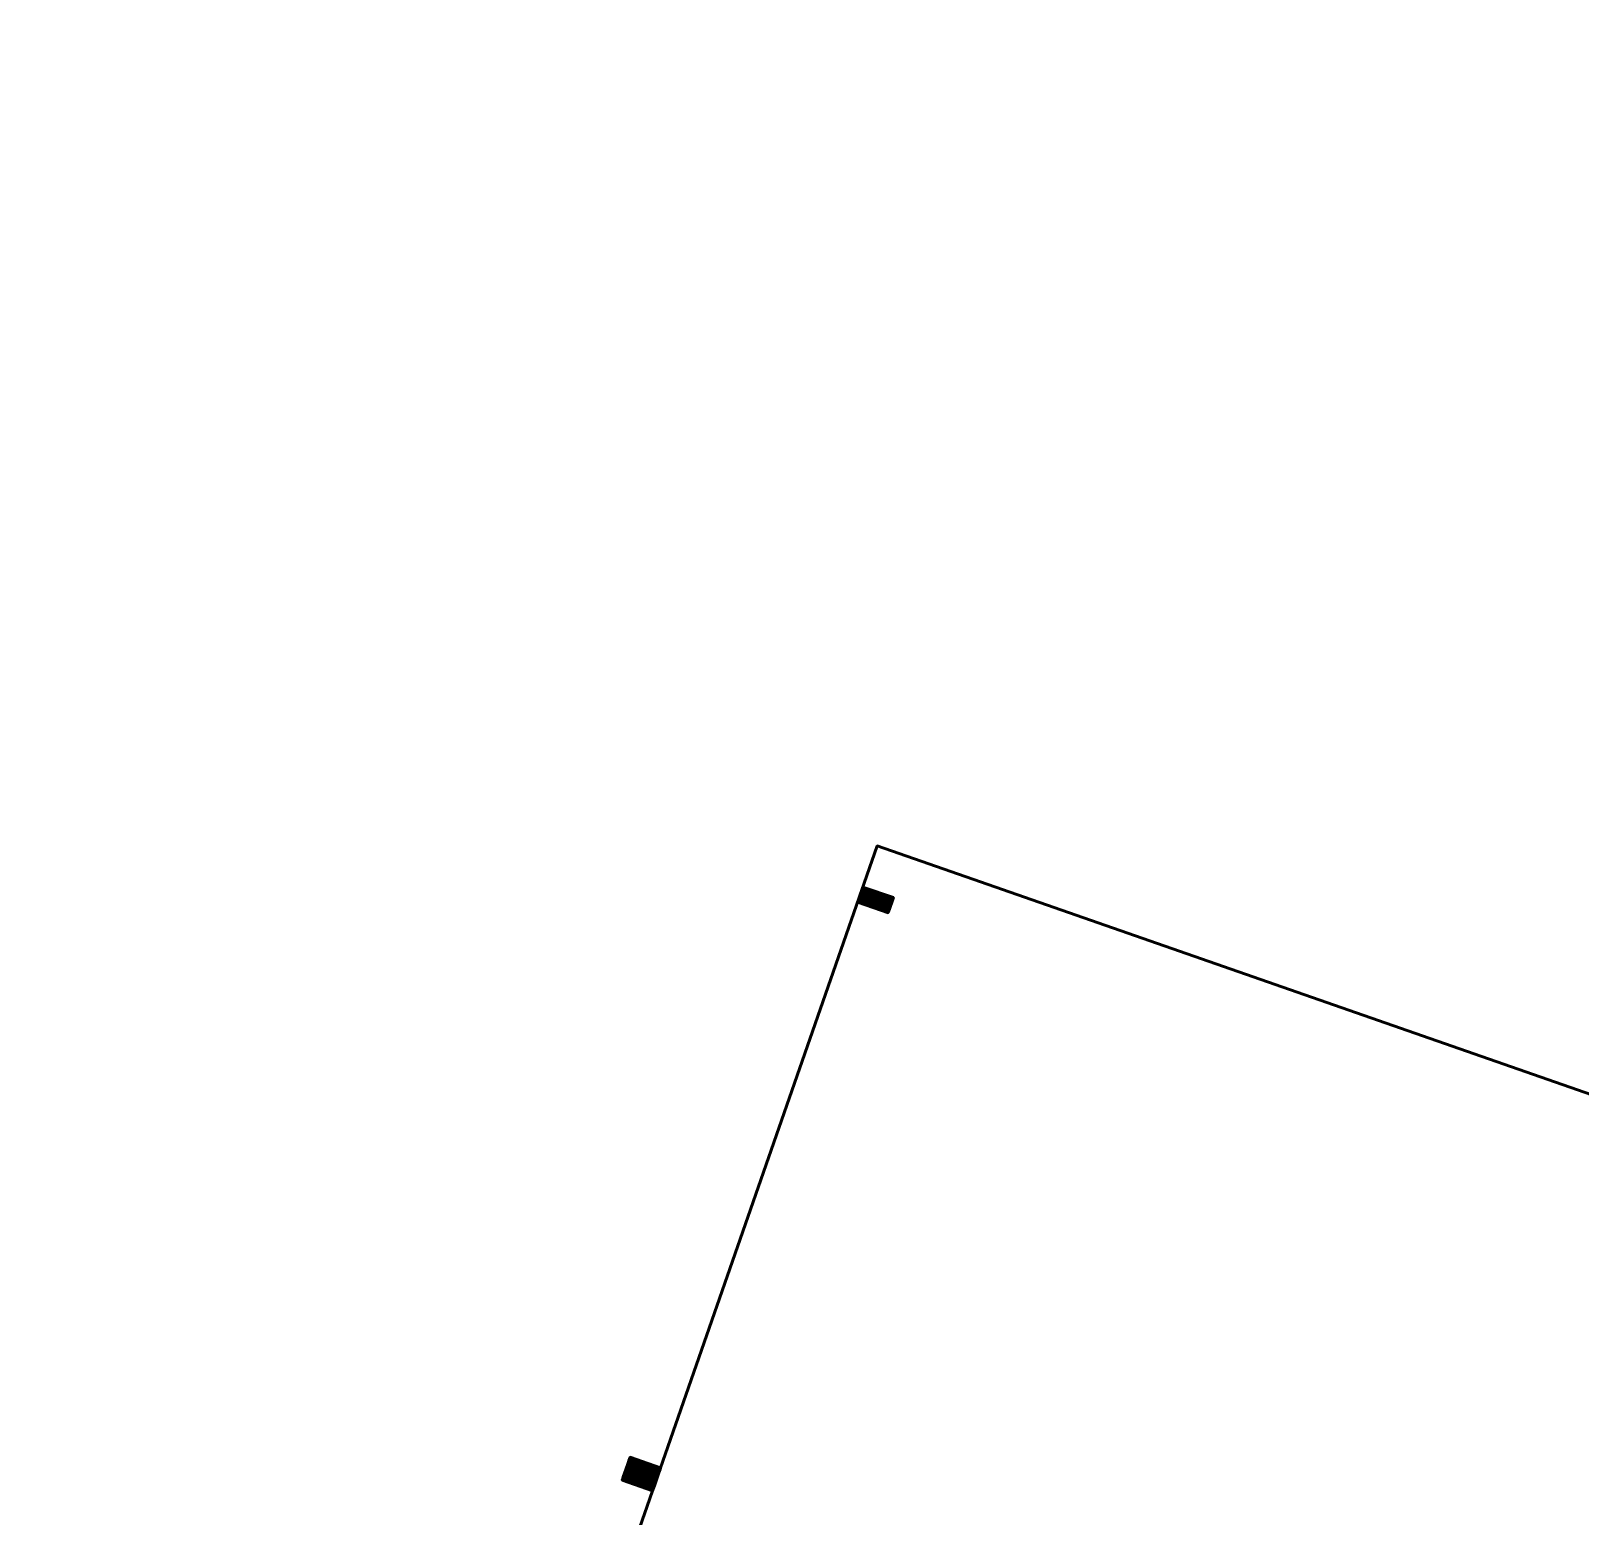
# Model space of a CAD drawing. Header units: inches. Extents: x -1654 to 1344, y -1538 to 36.
# Drawn here: x -564.23 to -516.17, y -1212.34 to -1166.26 of the extents above; entities that cross this region are included whole.
import ezdxf

# ---------------------------------------------------------------- set-up
doc = ezdxf.new("R2010")
doc.units = ezdxf.units.IN
doc.header["$MEASUREMENT"] = 0
doc.layers.add('M-EQPT', color=2, linetype='Continuous', lineweight=50)
doc.layers.add('M-HVAC-DUCT-SA', color=1, linetype='Continuous', lineweight=50)

# ---------------------------------------------------------------- blocks, each defined once
blk = doc.blocks.new('Heat Pump - Horizontal - Water Source - Heat Pump 4 Ton Horizontal-844842-_3D_')
at = {"layer": 'M-EQPT'}
mesh = blk.add_polyface(dxfattribs=at)
corners = [(31.1, -11.199, 9.65), (31.1, 11.199, 9.65), (-31.1, 11.199, 9.65), (-31.1, -11.199, 9.65)]
mesh.append_faces([[corners[k] for k in face] for face in [(3, 0, 1, 2)]])
mesh = blk.add_polyface(dxfattribs=at)
corners = [(31.1, -11.199, -9.65), (-31.1, -11.199, -9.65), (-31.1, 11.199, -9.65), (31.1, 11.199, -9.65)]
mesh.append_faces([[corners[k] for k in face] for face in [(1, 2, 3, 0)]])
mesh = blk.add_polyface(dxfattribs=at)
corners = [(31.1, 11.199, 9.65), (31.1, -11.199, 9.65), (31.1, -11.199, -9.65), (31.1, 11.199, -9.65)]
mesh.append_faces([[corners[k] for k in face] for face in [(0, 1, 2, 3)]])
mesh = blk.add_polyface(dxfattribs=at)
corners = [(31.1, 9.224, 0.35), (31.1, 9.237, 0.447), (31.1, 9.274, 0.537), (31.1, 9.334, 0.615), (31.1, 9.412, 0.674), (31.1, 9.502, 0.712), (31.1, 9.599, 0.725), (31.1, 9.696, 0.712), (31.1, 9.787, 0.674), (31.1, 9.864, 0.615), (31.1, 9.924, 0.537), (31.1, 9.961, 0.447), (31.1, 9.974, 0.35), (31.1, 9.961, 0.253), (31.1, 9.924, 0.162), (31.1, 9.864, 0.084), (31.1, 9.787, 0.025), (31.1, 9.696, -0.013), (31.1, 9.599, -0.025), (31.1, 9.502, -0.013), (31.1, 9.412, 0.025), (31.1, 9.334, 0.084), (31.1, 9.274, 0.162), (31.1, 9.237, 0.253)]
mesh.append_faces([[corners[k] for k in face] for face in [(3, 1, 2), (23, 21, 22)]], dxfattribs={"vtx0": -1})
mesh.append_faces([[corners[k] for k in face] for face in [(10, 1, 8, 9)]], dxfattribs={"vtx0": -1, "vtx1": -1})
mesh.append_faces([[corners[k] for k in face] for face in [(14, 1, 10, 13), (19, 1, 14)]], dxfattribs={"vtx0": -1, "vtx1": -1, "vtx2": -1})
mesh.append_faces([[corners[k] for k in face] for face in [(14, 17, 18, 19)]], dxfattribs={"vtx0": -1, "vtx3": -1})
mesh.append_faces([[corners[k] for k in face] for face in [(5, 6, 1)]], dxfattribs={"vtx1": -1, "vtx2": -1})
mesh.append_faces([[corners[k] for k in face] for face in [(15, 16, 17, 14)]], dxfattribs={"vtx2": -1})
mesh.append_faces([[corners[k] for k in face] for face in [(6, 7, 8, 1), (3, 4, 5, 1), (23, 0, 1, 21), (19, 20, 21, 1)]], dxfattribs={"vtx2": -1, "vtx3": -1})
mesh.append_faces([[corners[k] for k in face] for face in [(10, 11, 12, 13)]], dxfattribs={"vtx3": -1})
mesh = blk.add_polyface(dxfattribs=at)
corners = [(32.1, 9.974, 0.35), (32.1, 9.961, 0.253), (32.1, 9.924, 0.162), (32.1, 9.864, 0.084), (32.1, 9.787, 0.025), (32.1, 9.696, -0.013), (32.1, 9.599, -0.025), (32.1, 9.502, -0.013), (32.1, 9.412, 0.025), (32.1, 9.334, 0.084), (32.1, 9.274, 0.162), (32.1, 9.237, 0.253), (32.1, 9.224, 0.35), (31.1, 9.224, 0.35), (31.1, 9.237, 0.253), (31.1, 9.274, 0.162), (31.1, 9.334, 0.084), (31.1, 9.412, 0.025), (31.1, 9.502, -0.013), (31.1, 9.599, -0.025), (31.1, 9.696, -0.013), (31.1, 9.787, 0.025), (31.1, 9.864, 0.084), (31.1, 9.924, 0.162), (31.1, 9.961, 0.253), (31.1, 9.974, 0.35)]
mesh.append_faces([[corners[k] for k in face] for face in [(13, 14, 11, 12), (0, 1, 24, 25)]], dxfattribs={"vtx1": -1})
mesh.append_faces([[corners[k] for k in face] for face in [(14, 15, 10, 11), (16, 17, 8, 9), (15, 16, 9, 10), (17, 18, 7, 8), (6, 7, 18, 19), (19, 20, 5, 6), (20, 21, 4, 5), (22, 23, 2, 3), (21, 22, 3, 4), (23, 24, 1, 2)]], dxfattribs={"vtx1": -1, "vtx3": -1})
mesh = blk.add_polyface(dxfattribs=at)
corners = [(32.1, 9.224, 0.35), (32.1, 9.237, 0.447), (32.1, 9.274, 0.537), (32.1, 9.334, 0.615), (32.1, 9.412, 0.674), (32.1, 9.502, 0.712), (32.1, 9.599, 0.725), (32.1, 9.696, 0.712), (32.1, 9.787, 0.674), (32.1, 9.864, 0.615), (32.1, 9.924, 0.537), (32.1, 9.961, 0.447), (32.1, 9.974, 0.35), (31.1, 9.974, 0.35), (31.1, 9.961, 0.447), (31.1, 9.924, 0.537), (31.1, 9.864, 0.615), (31.1, 9.787, 0.674), (31.1, 9.696, 0.712), (31.1, 9.599, 0.725), (31.1, 9.502, 0.712), (31.1, 9.412, 0.674), (31.1, 9.334, 0.615), (31.1, 9.274, 0.537), (31.1, 9.237, 0.447), (31.1, 9.224, 0.35)]
mesh.append_faces([[corners[k] for k in face] for face in [(13, 14, 11, 12), (0, 1, 24, 25)]], dxfattribs={"vtx1": -1})
mesh.append_faces([[corners[k] for k in face] for face in [(14, 15, 10, 11), (16, 17, 8, 9), (15, 16, 9, 10), (17, 18, 7, 8), (6, 7, 18, 19), (19, 20, 5, 6), (20, 21, 4, 5), (22, 23, 2, 3), (21, 22, 3, 4), (23, 24, 1, 2)]], dxfattribs={"vtx1": -1, "vtx3": -1})
mesh = blk.add_polyface(dxfattribs=at)
corners = [(31.1, 9.224, -5.95), (31.1, 9.237, -5.853), (31.1, 9.274, -5.763), (31.1, 9.334, -5.685), (31.1, 9.412, -5.626), (31.1, 9.502, -5.588), (31.1, 9.599, -5.575), (31.1, 9.696, -5.588), (31.1, 9.787, -5.626), (31.1, 9.864, -5.685), (31.1, 9.924, -5.763), (31.1, 9.961, -5.853), (31.1, 9.974, -5.95), (31.1, 9.961, -6.047), (31.1, 9.924, -6.138), (31.1, 9.864, -6.216), (31.1, 9.787, -6.275), (31.1, 9.696, -6.313), (31.1, 9.599, -6.325), (31.1, 9.502, -6.313), (31.1, 9.412, -6.275), (31.1, 9.334, -6.216), (31.1, 9.274, -6.138), (31.1, 9.237, -6.047)]
mesh.append_faces([[corners[k] for k in face] for face in [(21, 19, 20)]], dxfattribs={"vtx0": -1})
mesh.append_faces([[corners[k] for k in face] for face in [(1, 8, 14, 19)]], dxfattribs={"vtx0": -1, "vtx1": -1, "vtx2": -1, "vtx3": -1})
mesh.append_faces([[corners[k] for k in face] for face in [(19, 21, 22, 23)]], dxfattribs={"vtx0": -1, "vtx3": -1})
mesh.append_faces([[corners[k] for k in face] for face in [(3, 4, 1, 2)]], dxfattribs={"vtx1": -1})
mesh.append_faces([[corners[k] for k in face] for face in [(14, 15, 19)]], dxfattribs={"vtx1": -1, "vtx2": -1})
mesh.append_faces([[corners[k] for k in face] for face in [(10, 11, 12), (17, 18, 19)]], dxfattribs={"vtx2": -1})
mesh.append_faces([[corners[k] for k in face] for face in [(6, 7, 8, 1), (8, 9, 10, 14), (4, 5, 6, 1), (23, 0, 1, 19), (12, 13, 14, 10), (15, 16, 17, 19)]], dxfattribs={"vtx2": -1, "vtx3": -1})
mesh = blk.add_polyface(dxfattribs=at)
corners = [(32.1, 9.974, -5.95), (32.1, 9.961, -6.047), (32.1, 9.924, -6.138), (32.1, 9.864, -6.216), (32.1, 9.787, -6.275), (32.1, 9.696, -6.313), (32.1, 9.599, -6.325), (32.1, 9.502, -6.313), (32.1, 9.412, -6.275), (32.1, 9.334, -6.216), (32.1, 9.274, -6.138), (32.1, 9.237, -6.047), (32.1, 9.224, -5.95), (31.1, 9.224, -5.95), (31.1, 9.237, -6.047), (31.1, 9.274, -6.138), (31.1, 9.334, -6.216), (31.1, 9.412, -6.275), (31.1, 9.502, -6.313), (31.1, 9.599, -6.325), (31.1, 9.696, -6.313), (31.1, 9.787, -6.275), (31.1, 9.864, -6.216), (31.1, 9.924, -6.138), (31.1, 9.961, -6.047), (31.1, 9.974, -5.95)]
mesh.append_faces([[corners[k] for k in face] for face in [(13, 14, 11, 12), (0, 1, 24, 25)]], dxfattribs={"vtx1": -1})
mesh.append_faces([[corners[k] for k in face] for face in [(14, 15, 10, 11), (16, 17, 8, 9), (15, 16, 9, 10), (17, 18, 7, 8), (6, 7, 18, 19), (19, 20, 5, 6), (20, 21, 4, 5), (22, 23, 2, 3), (21, 22, 3, 4), (23, 24, 1, 2)]], dxfattribs={"vtx1": -1, "vtx3": -1})
mesh = blk.add_polyface(dxfattribs=at)
corners = [(32.1, 9.224, -5.95), (32.1, 9.237, -5.853), (32.1, 9.274, -5.763), (32.1, 9.334, -5.685), (32.1, 9.412, -5.626), (32.1, 9.502, -5.588), (32.1, 9.599, -5.575), (32.1, 9.696, -5.588), (32.1, 9.787, -5.626), (32.1, 9.864, -5.685), (32.1, 9.924, -5.763), (32.1, 9.961, -5.853), (32.1, 9.974, -5.95), (31.1, 9.974, -5.95), (31.1, 9.961, -5.853), (31.1, 9.924, -5.763), (31.1, 9.864, -5.685), (31.1, 9.787, -5.626), (31.1, 9.696, -5.588), (31.1, 9.599, -5.575), (31.1, 9.502, -5.588), (31.1, 9.412, -5.626), (31.1, 9.334, -5.685), (31.1, 9.274, -5.763), (31.1, 9.237, -5.853), (31.1, 9.224, -5.95)]
mesh.append_faces([[corners[k] for k in face] for face in [(13, 14, 11, 12), (0, 1, 24, 25)]], dxfattribs={"vtx1": -1})
mesh.append_faces([[corners[k] for k in face] for face in [(14, 15, 10, 11), (16, 17, 8, 9), (15, 16, 9, 10), (17, 18, 7, 8), (6, 7, 18, 19), (19, 20, 5, 6), (20, 21, 4, 5), (22, 23, 2, 3), (21, 22, 3, 4), (23, 24, 1, 2)]], dxfattribs={"vtx1": -1, "vtx3": -1})
mesh = blk.add_polyface(dxfattribs=at)
corners = [(31.1, 9.349, 8.35), (31.1, 9.358, 8.414), (31.1, 9.383, 8.475), (31.1, 9.422, 8.526), (31.1, 9.474, 8.566), (31.1, 9.535, 8.591), (31.1, 9.599, 8.6), (31.1, 9.664, 8.591), (31.1, 9.724, 8.566), (31.1, 9.776, 8.526), (31.1, 9.816, 8.475), (31.1, 9.841, 8.414), (31.1, 9.849, 8.35), (31.1, 9.841, 8.285), (31.1, 9.816, 8.225), (31.1, 9.776, 8.173), (31.1, 9.724, 8.133), (31.1, 9.664, 8.108), (31.1, 9.599, 8.1), (31.1, 9.535, 8.108), (31.1, 9.474, 8.133), (31.1, 9.422, 8.173), (31.1, 9.383, 8.225), (31.1, 9.358, 8.285)]
mesh.append_faces([[corners[k] for k in face] for face in [(16, 14, 15), (19, 17, 18), (13, 11, 12)]], dxfattribs={"vtx0": -1})
mesh.append_faces([[corners[k] for k in face] for face in [(9, 13, 3, 8)]], dxfattribs={"vtx0": -1, "vtx1": -1, "vtx2": -1})
mesh.append_faces([[corners[k] for k in face] for face in [(16, 3, 13, 14), (21, 3, 16, 17)]], dxfattribs={"vtx0": -1, "vtx1": -1, "vtx3": -1})
mesh.append_faces([[corners[k] for k in face] for face in [(13, 9, 10, 11), (8, 3, 4, 5)]], dxfattribs={"vtx0": -1, "vtx3": -1})
mesh.append_faces([[corners[k] for k in face] for face in [(23, 0, 3, 22), (21, 22, 3)]], dxfattribs={"vtx1": -1, "vtx2": -1})
mesh.append_faces([[corners[k] for k in face] for face in [(1, 2, 3, 0)]], dxfattribs={"vtx2": -1})
mesh.append_faces([[corners[k] for k in face] for face in [(19, 20, 21, 17)]], dxfattribs={"vtx2": -1, "vtx3": -1})
mesh.append_faces([[corners[k] for k in face] for face in [(5, 6, 7, 8)]], dxfattribs={"vtx3": -1})
mesh = blk.add_polyface(dxfattribs=at)
corners = [(32.1, 9.849, 8.35), (32.1, 9.841, 8.285), (32.1, 9.816, 8.225), (32.1, 9.776, 8.173), (32.1, 9.724, 8.133), (32.1, 9.664, 8.108), (32.1, 9.599, 8.1), (32.1, 9.535, 8.108), (32.1, 9.474, 8.133), (32.1, 9.422, 8.173), (32.1, 9.383, 8.225), (32.1, 9.358, 8.285), (32.1, 9.349, 8.35), (31.1, 9.349, 8.35), (31.1, 9.358, 8.285), (31.1, 9.383, 8.225), (31.1, 9.422, 8.173), (31.1, 9.474, 8.133), (31.1, 9.535, 8.108), (31.1, 9.599, 8.1), (31.1, 9.664, 8.108), (31.1, 9.724, 8.133), (31.1, 9.776, 8.173), (31.1, 9.816, 8.225), (31.1, 9.841, 8.285), (31.1, 9.849, 8.35)]
mesh.append_faces([[corners[k] for k in face] for face in [(13, 14, 11, 12), (0, 1, 24, 25)]], dxfattribs={"vtx1": -1})
mesh.append_faces([[corners[k] for k in face] for face in [(14, 15, 10, 11), (16, 17, 8, 9), (15, 16, 9, 10), (17, 18, 7, 8), (6, 7, 18, 19), (19, 20, 5, 6), (20, 21, 4, 5), (22, 23, 2, 3), (21, 22, 3, 4), (23, 24, 1, 2)]], dxfattribs={"vtx1": -1, "vtx3": -1})
mesh = blk.add_polyface(dxfattribs=at)
corners = [(32.1, 9.349, 8.35), (32.1, 9.358, 8.414), (32.1, 9.383, 8.475), (32.1, 9.422, 8.526), (32.1, 9.474, 8.566), (32.1, 9.535, 8.591), (32.1, 9.599, 8.6), (32.1, 9.664, 8.591), (32.1, 9.724, 8.566), (32.1, 9.776, 8.526), (32.1, 9.816, 8.475), (32.1, 9.841, 8.414), (32.1, 9.849, 8.35), (31.1, 9.849, 8.35), (31.1, 9.841, 8.414), (31.1, 9.816, 8.475), (31.1, 9.776, 8.526), (31.1, 9.724, 8.566), (31.1, 9.664, 8.591), (31.1, 9.599, 8.6), (31.1, 9.535, 8.591), (31.1, 9.474, 8.566), (31.1, 9.422, 8.526), (31.1, 9.383, 8.475), (31.1, 9.358, 8.414), (31.1, 9.349, 8.35)]
mesh.append_faces([[corners[k] for k in face] for face in [(13, 14, 11, 12), (0, 1, 24, 25)]], dxfattribs={"vtx1": -1})
mesh.append_faces([[corners[k] for k in face] for face in [(14, 15, 10, 11), (16, 17, 8, 9), (15, 16, 9, 10), (17, 18, 7, 8), (6, 7, 18, 19), (19, 20, 5, 6), (20, 21, 4, 5), (22, 23, 2, 3), (21, 22, 3, 4), (23, 24, 1, 2)]], dxfattribs={"vtx1": -1, "vtx3": -1})
mesh = blk.add_polyface(dxfattribs=at)
corners = [(31.1, 9.349, 6.35), (31.1, 9.358, 6.414), (31.1, 9.383, 6.475), (31.1, 9.422, 6.526), (31.1, 9.474, 6.566), (31.1, 9.535, 6.591), (31.1, 9.599, 6.6), (31.1, 9.664, 6.591), (31.1, 9.724, 6.566), (31.1, 9.776, 6.526), (31.1, 9.816, 6.475), (31.1, 9.841, 6.414), (31.1, 9.849, 6.35), (31.1, 9.841, 6.285), (31.1, 9.816, 6.225), (31.1, 9.776, 6.173), (31.1, 9.724, 6.133), (31.1, 9.664, 6.108), (31.1, 9.599, 6.1), (31.1, 9.535, 6.108), (31.1, 9.474, 6.133), (31.1, 9.422, 6.173), (31.1, 9.383, 6.225), (31.1, 9.358, 6.285)]
mesh.append_faces([[corners[k] for k in face] for face in [(13, 10, 11, 12), (16, 14, 15), (19, 17, 18)]], dxfattribs={"vtx0": -1})
mesh.append_faces([[corners[k] for k in face] for face in [(13, 3, 9, 10), (16, 3, 13, 14), (21, 3, 16, 17)]], dxfattribs={"vtx0": -1, "vtx1": -1, "vtx3": -1})
mesh.append_faces([[corners[k] for k in face] for face in [(9, 3, 4)]], dxfattribs={"vtx0": -1, "vtx2": -1})
mesh.append_faces([[corners[k] for k in face] for face in [(23, 0, 3, 22), (21, 22, 3)]], dxfattribs={"vtx1": -1, "vtx2": -1})
mesh.append_faces([[corners[k] for k in face] for face in [(5, 6, 7, 4), (1, 2, 3, 0)]], dxfattribs={"vtx2": -1})
mesh.append_faces([[corners[k] for k in face] for face in [(7, 8, 9, 4), (19, 20, 21, 17)]], dxfattribs={"vtx2": -1, "vtx3": -1})
mesh = blk.add_polyface(dxfattribs=at)
corners = [(32.1, 9.849, 6.35), (32.1, 9.841, 6.285), (32.1, 9.816, 6.225), (32.1, 9.776, 6.173), (32.1, 9.724, 6.133), (32.1, 9.664, 6.108), (32.1, 9.599, 6.1), (32.1, 9.535, 6.108), (32.1, 9.474, 6.133), (32.1, 9.422, 6.173), (32.1, 9.383, 6.225), (32.1, 9.358, 6.285), (32.1, 9.349, 6.35), (31.1, 9.349, 6.35), (31.1, 9.358, 6.285), (31.1, 9.383, 6.225), (31.1, 9.422, 6.173), (31.1, 9.474, 6.133), (31.1, 9.535, 6.108), (31.1, 9.599, 6.1), (31.1, 9.664, 6.108), (31.1, 9.724, 6.133), (31.1, 9.776, 6.173), (31.1, 9.816, 6.225), (31.1, 9.841, 6.285), (31.1, 9.849, 6.35)]
mesh.append_faces([[corners[k] for k in face] for face in [(13, 14, 11, 12), (0, 1, 24, 25)]], dxfattribs={"vtx1": -1})
mesh.append_faces([[corners[k] for k in face] for face in [(14, 15, 10, 11), (16, 17, 8, 9), (15, 16, 9, 10), (17, 18, 7, 8), (6, 7, 18, 19), (19, 20, 5, 6), (20, 21, 4, 5), (22, 23, 2, 3), (21, 22, 3, 4), (23, 24, 1, 2)]], dxfattribs={"vtx1": -1, "vtx3": -1})
mesh = blk.add_polyface(dxfattribs=at)
corners = [(32.1, 9.349, 6.35), (32.1, 9.358, 6.414), (32.1, 9.383, 6.475), (32.1, 9.422, 6.526), (32.1, 9.474, 6.566), (32.1, 9.535, 6.591), (32.1, 9.599, 6.6), (32.1, 9.664, 6.591), (32.1, 9.724, 6.566), (32.1, 9.776, 6.526), (32.1, 9.816, 6.475), (32.1, 9.841, 6.414), (32.1, 9.849, 6.35), (31.1, 9.849, 6.35), (31.1, 9.841, 6.414), (31.1, 9.816, 6.475), (31.1, 9.776, 6.526), (31.1, 9.724, 6.566), (31.1, 9.664, 6.591), (31.1, 9.599, 6.6), (31.1, 9.535, 6.591), (31.1, 9.474, 6.566), (31.1, 9.422, 6.526), (31.1, 9.383, 6.475), (31.1, 9.358, 6.414), (31.1, 9.349, 6.35)]
mesh.append_faces([[corners[k] for k in face] for face in [(13, 14, 11, 12), (0, 1, 24, 25)]], dxfattribs={"vtx1": -1})
mesh.append_faces([[corners[k] for k in face] for face in [(14, 15, 10, 11), (16, 17, 8, 9), (15, 16, 9, 10), (17, 18, 7, 8), (6, 7, 18, 19), (19, 20, 5, 6), (20, 21, 4, 5), (22, 23, 2, 3), (21, 22, 3, 4), (23, 24, 1, 2)]], dxfattribs={"vtx1": -1, "vtx3": -1})
mesh = blk.add_polyface(dxfattribs=at)
corners = [(32.1, 9.224, 0.35), (32.1, 9.237, 0.253), (32.1, 9.274, 0.162), (32.1, 9.334, 0.084), (32.1, 9.412, 0.025), (32.1, 9.502, -0.013), (32.1, 9.599, -0.025), (32.1, 9.696, -0.013), (32.1, 9.787, 0.025), (32.1, 9.864, 0.084), (32.1, 9.924, 0.162), (32.1, 9.961, 0.253), (32.1, 9.974, 0.35), (32.1, 9.961, 0.447), (32.1, 9.924, 0.537), (32.1, 9.864, 0.615), (32.1, 9.787, 0.674), (32.1, 9.696, 0.712), (32.1, 9.599, 0.725), (32.1, 9.502, 0.712), (32.1, 9.412, 0.674), (32.1, 9.334, 0.615), (32.1, 9.274, 0.537), (32.1, 9.237, 0.447)]
mesh.append_faces([[corners[k] for k in face] for face in [(23, 21, 22), (14, 12, 13)]], dxfattribs={"vtx0": -1})
mesh.append_faces([[corners[k] for k in face] for face in [(10, 14, 23)]], dxfattribs={"vtx0": -1, "vtx1": -1, "vtx2": -1})
mesh.append_faces([[corners[k] for k in face] for face in [(5, 7, 10, 23)]], dxfattribs={"vtx0": -1, "vtx1": -1, "vtx2": -1, "vtx3": -1})
mesh.append_faces([[corners[k] for k in face] for face in [(14, 10, 11, 12)]], dxfattribs={"vtx0": -1, "vtx3": -1})
mesh.append_faces([[corners[k] for k in face] for face in [(0, 1, 23)]], dxfattribs={"vtx1": -1})
mesh.append_faces([[corners[k] for k in face] for face in [(18, 19, 23)]], dxfattribs={"vtx1": -1, "vtx2": -1})
mesh.append_faces([[corners[k] for k in face] for face in [(5, 6, 7)]], dxfattribs={"vtx2": -1})
mesh.append_faces([[corners[k] for k in face] for face in [(3, 4, 5, 23), (1, 2, 3, 23), (14, 15, 16, 23), (16, 17, 18, 23), (19, 20, 21, 23)]], dxfattribs={"vtx2": -1, "vtx3": -1})
mesh.append_faces([[corners[k] for k in face] for face in [(7, 8, 9, 10)]], dxfattribs={"vtx3": -1})
mesh = blk.add_polyface(dxfattribs=at)
corners = [(32.1, 9.224, -5.95), (32.1, 9.237, -6.047), (32.1, 9.274, -6.138), (32.1, 9.334, -6.216), (32.1, 9.412, -6.275), (32.1, 9.502, -6.313), (32.1, 9.599, -6.325), (32.1, 9.696, -6.313), (32.1, 9.787, -6.275), (32.1, 9.864, -6.216), (32.1, 9.924, -6.138), (32.1, 9.961, -6.047), (32.1, 9.974, -5.95), (32.1, 9.961, -5.853), (32.1, 9.924, -5.763), (32.1, 9.864, -5.685), (32.1, 9.787, -5.626), (32.1, 9.696, -5.588), (32.1, 9.599, -5.575), (32.1, 9.502, -5.588), (32.1, 9.412, -5.626), (32.1, 9.334, -5.685), (32.1, 9.274, -5.763), (32.1, 9.237, -5.853)]
mesh.append_faces([[corners[k] for k in face] for face in [(14, 12, 13)]], dxfattribs={"vtx0": -1})
mesh.append_faces([[corners[k] for k in face] for face in [(16, 10, 14, 15), (20, 23, 18, 19)]], dxfattribs={"vtx0": -1, "vtx1": -1})
mesh.append_faces([[corners[k] for k in face] for face in [(16, 23, 10)]], dxfattribs={"vtx0": -1, "vtx1": -1, "vtx2": -1})
mesh.append_faces([[corners[k] for k in face] for face in [(5, 9, 10, 23)]], dxfattribs={"vtx0": -1, "vtx2": -1, "vtx3": -1})
mesh.append_faces([[corners[k] for k in face] for face in [(0, 1, 23)]], dxfattribs={"vtx1": -1})
mesh.append_faces([[corners[k] for k in face] for face in [(1, 2, 5, 23)]], dxfattribs={"vtx1": -1, "vtx2": -1, "vtx3": -1})
mesh.append_faces([[corners[k] for k in face] for face in [(3, 4, 5, 2), (5, 6, 7), (21, 22, 23, 20)]], dxfattribs={"vtx2": -1})
mesh.append_faces([[corners[k] for k in face] for face in [(7, 8, 9, 5), (10, 11, 12, 14), (16, 17, 18, 23)]], dxfattribs={"vtx2": -1, "vtx3": -1})
mesh = blk.add_polyface(dxfattribs=at)
corners = [(32.1, 9.349, 8.35), (32.1, 9.358, 8.285), (32.1, 9.383, 8.225), (32.1, 9.422, 8.173), (32.1, 9.474, 8.133), (32.1, 9.535, 8.108), (32.1, 9.599, 8.1), (32.1, 9.664, 8.108), (32.1, 9.724, 8.133), (32.1, 9.776, 8.173), (32.1, 9.816, 8.225), (32.1, 9.841, 8.285), (32.1, 9.849, 8.35), (32.1, 9.841, 8.414), (32.1, 9.816, 8.475), (32.1, 9.776, 8.526), (32.1, 9.724, 8.566), (32.1, 9.664, 8.591), (32.1, 9.599, 8.6), (32.1, 9.535, 8.591), (32.1, 9.474, 8.566), (32.1, 9.422, 8.526), (32.1, 9.383, 8.475), (32.1, 9.358, 8.414)]
mesh.append_faces([[corners[k] for k in face] for face in [(21, 8, 11, 15)]], dxfattribs={"vtx0": -1, "vtx1": -1, "vtx2": -1, "vtx3": -1})
mesh.append_faces([[corners[k] for k in face] for face in [(21, 0, 1), (15, 20, 21)]], dxfattribs={"vtx0": -1, "vtx2": -1})
mesh.append_faces([[corners[k] for k in face] for face in [(3, 7, 8, 21)]], dxfattribs={"vtx0": -1, "vtx2": -1, "vtx3": -1})
mesh.append_faces([[corners[k] for k in face] for face in [(2, 3, 21, 1), (14, 15, 11, 13), (16, 17, 20, 15)]], dxfattribs={"vtx1": -1, "vtx2": -1})
mesh.append_faces([[corners[k] for k in face] for face in [(5, 6, 7), (11, 12, 13)]], dxfattribs={"vtx2": -1})
mesh.append_faces([[corners[k] for k in face] for face in [(3, 4, 5, 7)]], dxfattribs={"vtx2": -1, "vtx3": -1})
mesh.append_faces([[corners[k] for k in face] for face in [(8, 9, 10, 11), (17, 18, 19, 20), (21, 22, 23, 0)]], dxfattribs={"vtx3": -1})
mesh = blk.add_polyface(dxfattribs=at)
corners = [(32.1, 9.349, 6.35), (32.1, 9.358, 6.285), (32.1, 9.383, 6.225), (32.1, 9.422, 6.173), (32.1, 9.474, 6.133), (32.1, 9.535, 6.108), (32.1, 9.599, 6.1), (32.1, 9.664, 6.108), (32.1, 9.724, 6.133), (32.1, 9.776, 6.173), (32.1, 9.816, 6.225), (32.1, 9.841, 6.285), (32.1, 9.849, 6.35), (32.1, 9.841, 6.414), (32.1, 9.816, 6.475), (32.1, 9.776, 6.526), (32.1, 9.724, 6.566), (32.1, 9.664, 6.591), (32.1, 9.599, 6.6), (32.1, 9.535, 6.591), (32.1, 9.474, 6.566), (32.1, 9.422, 6.526), (32.1, 9.383, 6.475), (32.1, 9.358, 6.414)]
mesh.append_faces([[corners[k] for k in face] for face in [(17, 20, 15, 16)]], dxfattribs={"vtx0": -1, "vtx1": -1})
mesh.append_faces([[corners[k] for k in face] for face in [(21, 8, 11, 15)]], dxfattribs={"vtx0": -1, "vtx1": -1, "vtx2": -1, "vtx3": -1})
mesh.append_faces([[corners[k] for k in face] for face in [(21, 0, 1), (15, 20, 21)]], dxfattribs={"vtx0": -1, "vtx2": -1})
mesh.append_faces([[corners[k] for k in face] for face in [(3, 7, 8, 21)]], dxfattribs={"vtx0": -1, "vtx2": -1, "vtx3": -1})
mesh.append_faces([[corners[k] for k in face] for face in [(2, 3, 21, 1), (14, 15, 11, 13)]], dxfattribs={"vtx1": -1, "vtx2": -1})
mesh.append_faces([[corners[k] for k in face] for face in [(5, 6, 7), (11, 12, 13)]], dxfattribs={"vtx2": -1})
mesh.append_faces([[corners[k] for k in face] for face in [(3, 4, 5, 7)]], dxfattribs={"vtx2": -1, "vtx3": -1})
mesh.append_faces([[corners[k] for k in face] for face in [(8, 9, 10, 11), (17, 18, 19, 20), (21, 22, 23, 0)]], dxfattribs={"vtx3": -1})
mesh = blk.add_polyface(dxfattribs=at)
corners = [(30.1, -9.849, 2.969), (30.1, -9.841, 3.034), (30.1, -9.816, 3.094), (30.1, -9.776, 3.146), (30.1, -9.724, 3.186), (30.1, -9.664, 3.211), (30.1, -9.599, 3.219), (30.1, -9.535, 3.211), (30.1, -9.474, 3.186), (30.1, -9.422, 3.146), (30.1, -9.383, 3.094), (30.1, -9.358, 3.034), (30.1, -9.349, 2.969), (30.1, -9.358, 2.905), (30.1, -9.383, 2.844), (30.1, -9.422, 2.793), (30.1, -9.474, 2.753), (30.1, -9.535, 2.728), (30.1, -9.599, 2.719), (30.1, -9.664, 2.728), (30.1, -9.724, 2.753), (30.1, -9.776, 2.793), (30.1, -9.816, 2.844), (30.1, -9.841, 2.905)]
mesh.append_faces([[corners[k] for k in face] for face in [(9, 7, 8), (6, 3, 4, 5), (13, 10, 11, 12), (16, 14, 15), (21, 19, 20)]], dxfattribs={"vtx0": -1})
mesh.append_faces([[corners[k] for k in face] for face in [(23, 3, 22)]], dxfattribs={"vtx0": -1, "vtx1": -1})
mesh.append_faces([[corners[k] for k in face] for face in [(10, 13, 7, 9), (22, 7, 13, 21)]], dxfattribs={"vtx0": -1, "vtx1": -1, "vtx2": -1})
mesh.append_faces([[corners[k] for k in face] for face in [(13, 17, 19, 21)]], dxfattribs={"vtx0": -1, "vtx1": -1, "vtx2": -1, "vtx3": -1})
mesh.append_faces([[corners[k] for k in face] for face in [(3, 6, 7, 22)]], dxfattribs={"vtx0": -1, "vtx2": -1, "vtx3": -1})
mesh.append_faces([[corners[k] for k in face] for face in [(0, 1, 23), (18, 19, 17)]], dxfattribs={"vtx1": -1})
mesh.append_faces([[corners[k] for k in face] for face in [(13, 14, 16, 17)]], dxfattribs={"vtx1": -1, "vtx3": -1})
mesh.append_faces([[corners[k] for k in face] for face in [(1, 2, 3, 23)]], dxfattribs={"vtx2": -1, "vtx3": -1})
mesh = blk.add_polyface(dxfattribs=at)
corners = [(31.1, -9.349, 2.969), (31.1, -9.358, 2.905), (31.1, -9.383, 2.844), (31.1, -9.422, 2.793), (31.1, -9.474, 2.753), (31.1, -9.535, 2.728), (31.1, -9.599, 2.719), (31.1, -9.664, 2.728), (31.1, -9.724, 2.753), (31.1, -9.776, 2.793), (31.1, -9.816, 2.844), (31.1, -9.841, 2.905), (31.1, -9.849, 2.969), (30.1, -9.849, 2.969), (30.1, -9.841, 2.905), (30.1, -9.816, 2.844), (30.1, -9.776, 2.793), (30.1, -9.724, 2.753), (30.1, -9.664, 2.728), (30.1, -9.599, 2.719), (30.1, -9.535, 2.728), (30.1, -9.474, 2.753), (30.1, -9.422, 2.793), (30.1, -9.383, 2.844), (30.1, -9.358, 2.905), (30.1, -9.349, 2.969)]
mesh.append_faces([[corners[k] for k in face] for face in [(13, 14, 11, 12), (0, 1, 24, 25)]], dxfattribs={"vtx1": -1})
mesh.append_faces([[corners[k] for k in face] for face in [(14, 15, 10, 11), (16, 17, 8, 9), (15, 16, 9, 10), (17, 18, 7, 8), (6, 7, 18, 19), (19, 20, 5, 6), (20, 21, 4, 5), (22, 23, 2, 3), (21, 22, 3, 4), (23, 24, 1, 2)]], dxfattribs={"vtx1": -1, "vtx3": -1})
mesh = blk.add_polyface(dxfattribs=at)
corners = [(31.1, -9.849, 2.969), (31.1, -9.841, 3.034), (31.1, -9.816, 3.094), (31.1, -9.776, 3.146), (31.1, -9.724, 3.186), (31.1, -9.664, 3.211), (31.1, -9.599, 3.219), (31.1, -9.535, 3.211), (31.1, -9.474, 3.186), (31.1, -9.422, 3.146), (31.1, -9.383, 3.094), (31.1, -9.358, 3.034), (31.1, -9.349, 2.969), (30.1, -9.349, 2.969), (30.1, -9.358, 3.034), (30.1, -9.383, 3.094), (30.1, -9.422, 3.146), (30.1, -9.474, 3.186), (30.1, -9.535, 3.211), (30.1, -9.599, 3.219), (30.1, -9.664, 3.211), (30.1, -9.724, 3.186), (30.1, -9.776, 3.146), (30.1, -9.816, 3.094), (30.1, -9.841, 3.034), (30.1, -9.849, 2.969)]
mesh.append_faces([[corners[k] for k in face] for face in [(13, 14, 11, 12), (0, 1, 24, 25)]], dxfattribs={"vtx1": -1})
mesh.append_faces([[corners[k] for k in face] for face in [(14, 15, 10, 11), (16, 17, 8, 9), (15, 16, 9, 10), (17, 18, 7, 8), (6, 7, 18, 19), (19, 20, 5, 6), (20, 21, 4, 5), (22, 23, 2, 3), (21, 22, 3, 4), (23, 24, 1, 2)]], dxfattribs={"vtx1": -1, "vtx3": -1})
mesh = blk.add_polyface(dxfattribs=at)
corners = [(30.1, -9.849, 7.033), (30.1, -9.841, 7.098), (30.1, -9.816, 7.158), (30.1, -9.776, 7.21), (30.1, -9.724, 7.25), (30.1, -9.664, 7.275), (30.1, -9.599, 7.283), (30.1, -9.535, 7.275), (30.1, -9.474, 7.25), (30.1, -9.422, 7.21), (30.1, -9.383, 7.158), (30.1, -9.358, 7.098), (30.1, -9.349, 7.033), (30.1, -9.358, 6.969), (30.1, -9.383, 6.908), (30.1, -9.422, 6.857), (30.1, -9.474, 6.817), (30.1, -9.535, 6.792), (30.1, -9.599, 6.783), (30.1, -9.664, 6.792), (30.1, -9.724, 6.817), (30.1, -9.776, 6.857), (30.1, -9.816, 6.908), (30.1, -9.841, 6.969)]
mesh.append_faces([[corners[k] for k in face] for face in [(10, 8, 9), (13, 10, 11, 12), (16, 14, 15), (19, 17, 18)]], dxfattribs={"vtx0": -1})
mesh.append_faces([[corners[k] for k in face] for face in [(4, 10, 13, 3)]], dxfattribs={"vtx0": -1, "vtx1": -1, "vtx2": -1})
mesh.append_faces([[corners[k] for k in face] for face in [(16, 3, 13, 14), (21, 3, 16, 17)]], dxfattribs={"vtx0": -1, "vtx1": -1, "vtx3": -1})
mesh.append_faces([[corners[k] for k in face] for face in [(23, 0, 3, 22), (21, 22, 3)]], dxfattribs={"vtx1": -1, "vtx2": -1})
mesh.append_faces([[corners[k] for k in face] for face in [(7, 8, 10, 4)]], dxfattribs={"vtx1": -1, "vtx2": -1, "vtx3": -1})
mesh.append_faces([[corners[k] for k in face] for face in [(5, 6, 7, 4), (1, 2, 3, 0)]], dxfattribs={"vtx2": -1})
mesh.append_faces([[corners[k] for k in face] for face in [(19, 20, 21, 17)]], dxfattribs={"vtx2": -1, "vtx3": -1})
mesh = blk.add_polyface(dxfattribs=at)
corners = [(31.1, -9.349, 7.033), (31.1, -9.358, 6.969), (31.1, -9.383, 6.908), (31.1, -9.422, 6.857), (31.1, -9.474, 6.817), (31.1, -9.535, 6.792), (31.1, -9.599, 6.783), (31.1, -9.664, 6.792), (31.1, -9.724, 6.817), (31.1, -9.776, 6.857), (31.1, -9.816, 6.908), (31.1, -9.841, 6.969), (31.1, -9.849, 7.033), (30.1, -9.849, 7.033), (30.1, -9.841, 6.969), (30.1, -9.816, 6.908), (30.1, -9.776, 6.857), (30.1, -9.724, 6.817), (30.1, -9.664, 6.792), (30.1, -9.599, 6.783), (30.1, -9.535, 6.792), (30.1, -9.474, 6.817), (30.1, -9.422, 6.857), (30.1, -9.383, 6.908), (30.1, -9.358, 6.969), (30.1, -9.349, 7.033)]
mesh.append_faces([[corners[k] for k in face] for face in [(13, 14, 11, 12), (0, 1, 24, 25)]], dxfattribs={"vtx1": -1})
mesh.append_faces([[corners[k] for k in face] for face in [(14, 15, 10, 11), (16, 17, 8, 9), (15, 16, 9, 10), (17, 18, 7, 8), (6, 7, 18, 19), (19, 20, 5, 6), (20, 21, 4, 5), (22, 23, 2, 3), (21, 22, 3, 4), (23, 24, 1, 2)]], dxfattribs={"vtx1": -1, "vtx3": -1})
mesh = blk.add_polyface(dxfattribs=at)
corners = [(31.1, -9.849, 7.033), (31.1, -9.841, 7.098), (31.1, -9.816, 7.158), (31.1, -9.776, 7.21), (31.1, -9.724, 7.25), (31.1, -9.664, 7.275), (31.1, -9.599, 7.283), (31.1, -9.535, 7.275), (31.1, -9.474, 7.25), (31.1, -9.422, 7.21), (31.1, -9.383, 7.158), (31.1, -9.358, 7.098), (31.1, -9.349, 7.033), (30.1, -9.349, 7.033), (30.1, -9.358, 7.098), (30.1, -9.383, 7.158), (30.1, -9.422, 7.21), (30.1, -9.474, 7.25), (30.1, -9.535, 7.275), (30.1, -9.599, 7.283), (30.1, -9.664, 7.275), (30.1, -9.724, 7.25), (30.1, -9.776, 7.21), (30.1, -9.816, 7.158), (30.1, -9.841, 7.098), (30.1, -9.849, 7.033)]
mesh.append_faces([[corners[k] for k in face] for face in [(13, 14, 11, 12), (0, 1, 24, 25)]], dxfattribs={"vtx1": -1})
mesh.append_faces([[corners[k] for k in face] for face in [(14, 15, 10, 11), (16, 17, 8, 9), (15, 16, 9, 10), (17, 18, 7, 8), (6, 7, 18, 19), (19, 20, 5, 6), (20, 21, 4, 5), (22, 23, 2, 3), (21, 22, 3, 4), (23, 24, 1, 2)]], dxfattribs={"vtx1": -1, "vtx3": -1})
mesh = blk.add_polyface(dxfattribs=at)
corners = [(31.1, -9.849, 2.969), (31.1, -9.841, 2.905), (31.1, -9.816, 2.844), (31.1, -9.776, 2.793), (31.1, -9.724, 2.753), (31.1, -9.664, 2.728), (31.1, -9.599, 2.719), (31.1, -9.535, 2.728), (31.1, -9.474, 2.753), (31.1, -9.422, 2.793), (31.1, -9.383, 2.844), (31.1, -9.358, 2.905), (31.1, -9.349, 2.969), (31.1, -9.358, 3.034), (31.1, -9.383, 3.094), (31.1, -9.422, 3.146), (31.1, -9.474, 3.186), (31.1, -9.535, 3.211), (31.1, -9.599, 3.219), (31.1, -9.664, 3.211), (31.1, -9.724, 3.186), (31.1, -9.776, 3.146), (31.1, -9.816, 3.094), (31.1, -9.841, 3.034)]
mesh.append_faces([[corners[k] for k in face] for face in [(5, 3, 4), (17, 15, 16), (23, 21, 22)]], dxfattribs={"vtx0": -1})
mesh.append_faces([[corners[k] for k in face] for face in [(11, 17, 2, 3), (17, 11, 14, 15)]], dxfattribs={"vtx0": -1, "vtx1": -1, "vtx3": -1})
mesh.append_faces([[corners[k] for k in face] for face in [(21, 17, 18, 20)]], dxfattribs={"vtx0": -1, "vtx2": -1})
mesh.append_faces([[corners[k] for k in face] for face in [(21, 1, 2, 17)]], dxfattribs={"vtx0": -1, "vtx2": -1, "vtx3": -1})
mesh.append_faces([[corners[k] for k in face] for face in [(7, 8, 11, 3)]], dxfattribs={"vtx1": -1, "vtx2": -1, "vtx3": -1})
mesh.append_faces([[corners[k] for k in face] for face in [(18, 19, 20)]], dxfattribs={"vtx2": -1})
mesh.append_faces([[corners[k] for k in face] for face in [(5, 6, 7, 3), (23, 0, 1, 21)]], dxfattribs={"vtx2": -1, "vtx3": -1})
mesh.append_faces([[corners[k] for k in face] for face in [(8, 9, 10, 11), (11, 12, 13, 14)]], dxfattribs={"vtx3": -1})
mesh = blk.add_polyface(dxfattribs=at)
corners = [(31.1, -9.849, 7.033), (31.1, -9.841, 6.969), (31.1, -9.816, 6.908), (31.1, -9.776, 6.857), (31.1, -9.724, 6.817), (31.1, -9.664, 6.792), (31.1, -9.599, 6.783), (31.1, -9.535, 6.792), (31.1, -9.474, 6.817), (31.1, -9.422, 6.857), (31.1, -9.383, 6.908), (31.1, -9.358, 6.969), (31.1, -9.349, 7.033), (31.1, -9.358, 7.098), (31.1, -9.383, 7.158), (31.1, -9.422, 7.21), (31.1, -9.474, 7.25), (31.1, -9.535, 7.275), (31.1, -9.599, 7.283), (31.1, -9.664, 7.275), (31.1, -9.724, 7.25), (31.1, -9.776, 7.21), (31.1, -9.816, 7.158), (31.1, -9.841, 7.098)]
mesh.append_faces([[corners[k] for k in face] for face in [(21, 8, 11, 20)]], dxfattribs={"vtx0": -1, "vtx1": -1, "vtx2": -1})
mesh.append_faces([[corners[k] for k in face] for face in [(20, 11, 14, 17)]], dxfattribs={"vtx0": -1, "vtx1": -1, "vtx2": -1, "vtx3": -1})
mesh.append_faces([[corners[k] for k in face] for face in [(21, 0, 1)]], dxfattribs={"vtx0": -1, "vtx2": -1})
mesh.append_faces([[corners[k] for k in face] for face in [(3, 7, 8, 21)]], dxfattribs={"vtx0": -1, "vtx2": -1, "vtx3": -1})
mesh.append_faces([[corners[k] for k in face] for face in [(2, 3, 21, 1)]], dxfattribs={"vtx1": -1, "vtx2": -1})
mesh.append_faces([[corners[k] for k in face] for face in [(5, 6, 7)]], dxfattribs={"vtx2": -1})
mesh.append_faces([[corners[k] for k in face] for face in [(3, 4, 5, 7)]], dxfattribs={"vtx2": -1, "vtx3": -1})
mesh.append_faces([[corners[k] for k in face] for face in [(8, 9, 10, 11), (11, 12, 13, 14), (14, 15, 16, 17), (17, 18, 19, 20), (21, 22, 23, 0)]], dxfattribs={"vtx3": -1})
mesh = blk.add_polyface(dxfattribs=at)
corners = [(31.1, -11.199, 9.65), (-31.1, -11.199, 9.65), (-31.1, -11.199, -9.65), (31.1, -11.199, -9.65)]
mesh.append_faces([[corners[k] for k in face] for face in [(0, 1, 2, 3)]])

msp = doc.modelspace()

# ---------------------------------------------------------------- block references
at = {"layer": 'M-EQPT', "rotation": 160.7901312840832}
msp.add_blockref('Heat Pump - Horizontal - Water Source - Heat Pump 4 Ton Horizontal-844842-_3D_', (-512.303, -1212.338, 1332), dxfattribs=at)

# ---------------------------------------------------------------- meshes
at = {"layer": 'M-HVAC-DUCT-SA', "color": 8}
mesh = msp.add_polyface(dxfattribs=at)
corners = [(-560.937, -1120.919, 1332), (-560.993, -1121.08, 1333.294), (-561.158, -1121.552, 1334.5), (-561.419, -1122.302, 1335.536), (-561.76, -1123.28, 1336.33), (-562.157, -1124.419, 1336.83), (-562.583, -1125.641, 1337), (-203.741, -1250.672, 1337), (-203.315, -1249.45, 1336.83), (-202.919, -1248.311, 1336.33), (-202.578, -1247.333, 1335.536), (-202.316, -1246.583, 1334.5), (-202.152, -1246.111, 1333.294), (-202.096, -1245.95, 1332)]
mesh.append_faces([[corners[k] for k in face] for face in [(7, 8, 5, 6)]], dxfattribs={"vtx1": -1, "color": 8})
mesh.append_faces([[corners[k] for k in face] for face in [(8, 9, 4, 5), (3, 4, 9, 10), (11, 12, 1, 2), (2, 3, 10, 11)]], dxfattribs={"vtx1": -1, "vtx3": -1, "color": 8})
mesh.append_faces([[corners[k] for k in face] for face in [(12, 13, 0, 1)]], dxfattribs={"vtx3": -1, "color": 8})
mesh = msp.add_polyface(dxfattribs=at)
corners = [(-562.583, -1125.641, 1327), (-562.157, -1124.419, 1327.17), (-561.76, -1123.28, 1327.67), (-561.419, -1122.302, 1328.464), (-561.158, -1121.552, 1329.5), (-560.993, -1121.08, 1330.706), (-560.937, -1120.919, 1332), (-202.096, -1245.95, 1332), (-202.152, -1246.111, 1330.706), (-202.316, -1246.583, 1329.5), (-202.578, -1247.333, 1328.464), (-202.919, -1248.311, 1327.67), (-203.315, -1249.45, 1327.17), (-203.741, -1250.672, 1327)]
mesh.append_faces([[corners[k] for k in face] for face in [(7, 8, 5, 6)]], dxfattribs={"vtx1": -1, "color": 8})
mesh.append_faces([[corners[k] for k in face] for face in [(8, 9, 4, 5), (3, 4, 9, 10), (11, 12, 1, 2), (2, 3, 10, 11)]], dxfattribs={"vtx1": -1, "vtx3": -1, "color": 8})
mesh.append_faces([[corners[k] for k in face] for face in [(12, 13, 0, 1)]], dxfattribs={"vtx3": -1, "color": 8})
mesh = msp.add_polyface(dxfattribs=at)
corners = [(-562.583, -1125.641, 1337), (-563.008, -1126.863, 1336.83), (-563.405, -1128.002, 1336.33), (-563.746, -1128.98, 1335.536), (-564.007, -1129.73, 1334.5), (-564.172, -1130.202, 1333.294), (-564.228, -1130.363, 1332), (-205.386, -1255.394, 1332), (-205.33, -1255.233, 1333.294), (-205.166, -1254.761, 1334.5), (-204.904, -1254.011, 1335.536), (-204.564, -1253.033, 1336.33), (-204.167, -1251.894, 1336.83), (-203.741, -1250.672, 1337)]
mesh.append_faces([[corners[k] for k in face] for face in [(8, 9, 4, 5), (3, 4, 9, 10), (11, 12, 1, 2), (2, 3, 10, 11)]], dxfattribs={"vtx1": -1, "vtx3": -1, "color": 8})
mesh.append_faces([[corners[k] for k in face] for face in [(6, 7, 8, 5)]], dxfattribs={"vtx2": -1, "color": 8})
mesh.append_faces([[corners[k] for k in face] for face in [(12, 13, 0, 1)]], dxfattribs={"vtx3": -1, "color": 8})
mesh = msp.add_polyface(dxfattribs=at)
corners = [(-564.228, -1130.363, 1332), (-564.172, -1130.202, 1330.706), (-564.007, -1129.73, 1329.5), (-563.746, -1128.98, 1328.464), (-563.405, -1128.002, 1327.67), (-563.008, -1126.863, 1327.17), (-562.583, -1125.641, 1327), (-203.741, -1250.672, 1327), (-204.167, -1251.894, 1327.17), (-204.564, -1253.033, 1327.67), (-204.904, -1254.011, 1328.464), (-205.166, -1254.761, 1329.5), (-205.33, -1255.233, 1330.706), (-205.386, -1255.394, 1332)]
mesh.append_faces([[corners[k] for k in face] for face in [(7, 8, 5, 6)]], dxfattribs={"vtx1": -1, "color": 8})
mesh.append_faces([[corners[k] for k in face] for face in [(8, 9, 4, 5), (3, 4, 9, 10), (11, 12, 1, 2), (2, 3, 10, 11)]], dxfattribs={"vtx1": -1, "vtx3": -1, "color": 8})
mesh.append_faces([[corners[k] for k in face] for face in [(12, 13, 0, 1)]], dxfattribs={"vtx3": -1, "color": 8})

doc.saveas('drawing.dxf')
